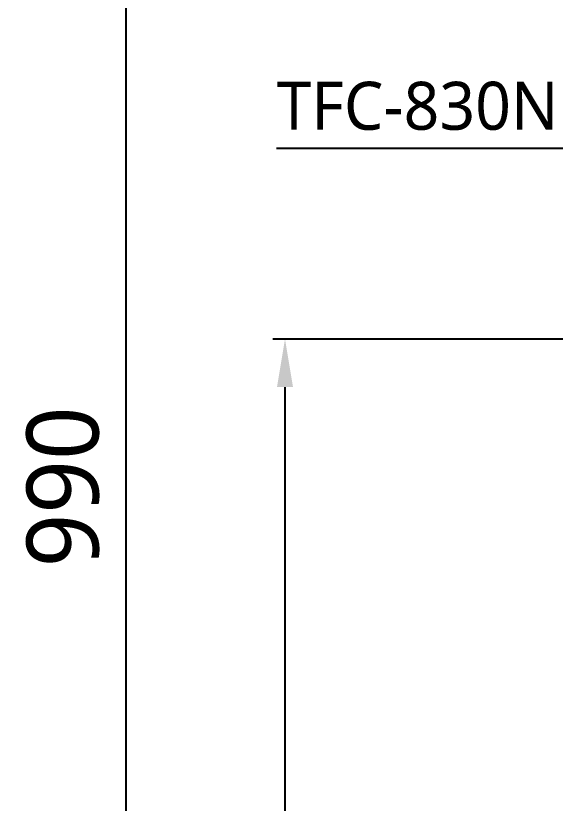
# Model space of a CAD drawing. Extents: x 2897 to 9100, y -47 to 2481.
# Drawn here: x 6239.5 to 6464.1, y 663.3 to 991.2 of the extents above; entities that cross this region are included whole.
import ezdxf

# ---------------------------------------------------------------- set-up
doc = ezdxf.new("R2010")
doc.units = 0
doc.header["$LTSCALE"] = 20
doc.header["$MEASUREMENT"] = 0
doc.layers.get('0').update_dxf_attribs({"linetype": 'CONTINUOUS'})
doc.layers.get('DEFPOINTS').update_dxf_attribs({"linetype": 'CONTINUOUS'})
doc.layers.add('2', color=2, linetype='CONTINUOUS')
doc.styles.add('ROMANS', font='NanumGothic.ttf', dxfattribs={"height": 10.144927})
doc.styles.get("Standard").update_dxf_attribs({"font": 'NanumGothic.ttf'})
doc.dimstyles.get("Standard").update_dxf_attribs({"dimtxt": 2.7, "dimasz": 2.5, "dimexe": 1.5, "dimexo": 1.5, "dimgap": 1.5, "dimtad": 1, "dimdec": 0, "dimlfac": 10, "dimzin": 0, "dimdsep": 46, "dimtxsty": 'Standard', "dimcen": 0, "dimclrt": 2, "dimadec": 0, "dimazin": 0, "dimtfac": 1, "dimtdec": 0, "dimtmove": 0, "dimatfit": 3, "dimfxl": 0, "dimtolj": 1, "dimtzin": 0, "dimarcsym": 0})

# ---------------------------------------------------------------- blocks, each defined once
blk = doc.blocks.new('*D13')
at = {"color": 3, "lineweight": -2}
for p, q in [((6524.02, 856.59), (6346.56, 856.59)), ((6351.56, 836.59), (6351.56, 320.77)), ((6503.73, 300.77), (6346.56, 300.77))]:
    blk.add_line(p, q, dxfattribs=at)
at = {"color": 3}
for points in [[(6348.22, 836.59), (6354.89, 836.59), (6351.56, 856.59)], [(6348.22, 320.77), (6354.89, 320.77), (6351.56, 300.77)]]:
    blk.add_solid(points, dxfattribs=at)
at = {"layer": 'DEFPOINTS', "color": 0}
for p in [(6525.52, 856.59), (6351.56, 300.77), (6505.23, 300.77)]:
    blk.add_point(p, dxfattribs=at)
at = {"color": 2, "insert": (6325.4, 578.68), "char_height": 30, "attachment_point": 5, "rotation": 90}
blk.add_mtext('\\A1;555', dxfattribs=at)
blk = doc.blocks.new('*D18')
at = {"color": 3, "lineweight": -2}
for p, q in [((6640.56, 1289.29), (6280.5, 1289.29)), ((6285.5, 320.77), (6285.5, 1269.29)), ((6463.72, 300.77), (6280.5, 300.77))]:
    blk.add_line(p, q, dxfattribs=at)
at = {"color": 3}
for points in [[(6282.17, 1269.29), (6288.84, 1269.29), (6285.5, 1289.29)], [(6282.17, 320.77), (6288.84, 320.77), (6285.5, 300.77)]]:
    blk.add_solid(points, dxfattribs=at)
at = {"layer": 'DEFPOINTS', "color": 0}
for p in [(6285.5, 1289.29), (6642.06, 1289.29), (6465.22, 300.77)]:
    blk.add_point(p, dxfattribs=at)
at = {"color": 2, "insert": (6259.17, 795.03), "char_height": 30, "attachment_point": 5, "rotation": 90}
blk.add_mtext('\\A1;990', dxfattribs=at)

msp = doc.modelspace()

# ---------------------------------------------------------------- texts
at = {"layer": '2', "insert": (6348.06, 953.57), "char_height": 20, "attachment_point": 4, "style": 'ROMANS'}
msp.add_mtext('TFC-830N', dxfattribs=at)

# ---------------------------------------------------------------- dimensions: what is measured, and where the dimension line sits
for base, p1, p2, text, picture, middle in [((6285.5, 1289.29), (6465.22, 300.77), (6642.06, 1289.29), '990', '*D18', (6259.17, 795.03)), ((6351.56, 300.77), (6525.52, 856.59), (6505.23, 300.77), '555', '*D13', (6325.4, 578.68))]:
    dim = msp.add_linear_dim(base=base, p1=p1, p2=p2, angle=90, text=text, dimstyle='Standard', override={"dimtxt": 30, "dimasz": 20, "dimexe": 5, "dimgap": 10, "dimlfac": 1, "dimzin": 12, "dimclrd": 3, "dimclre": 3, "dimazin": 2, "dimarcsym": 1})
    dim.commit()
    dim.dimension.update_dxf_attribs({"geometry": picture, "text_midpoint": middle})

# ---------------------------------------------------------------- leaders
msp.add_leader([(6580.81, 748.25), (6501.5, 935.89), (6348.04, 935.89)], dimstyle='Standard', override={"dimtxt": 20, "dimasz": 20, "dimexe": 5, "dimgap": 10, "dimtad": 0, "dimlfac": 1, "dimzin": 12, "dimclrd": 3, "dimclre": 3, "dimazin": 2, "dimarcsym": 1})

doc.saveas('drawing.dxf')
